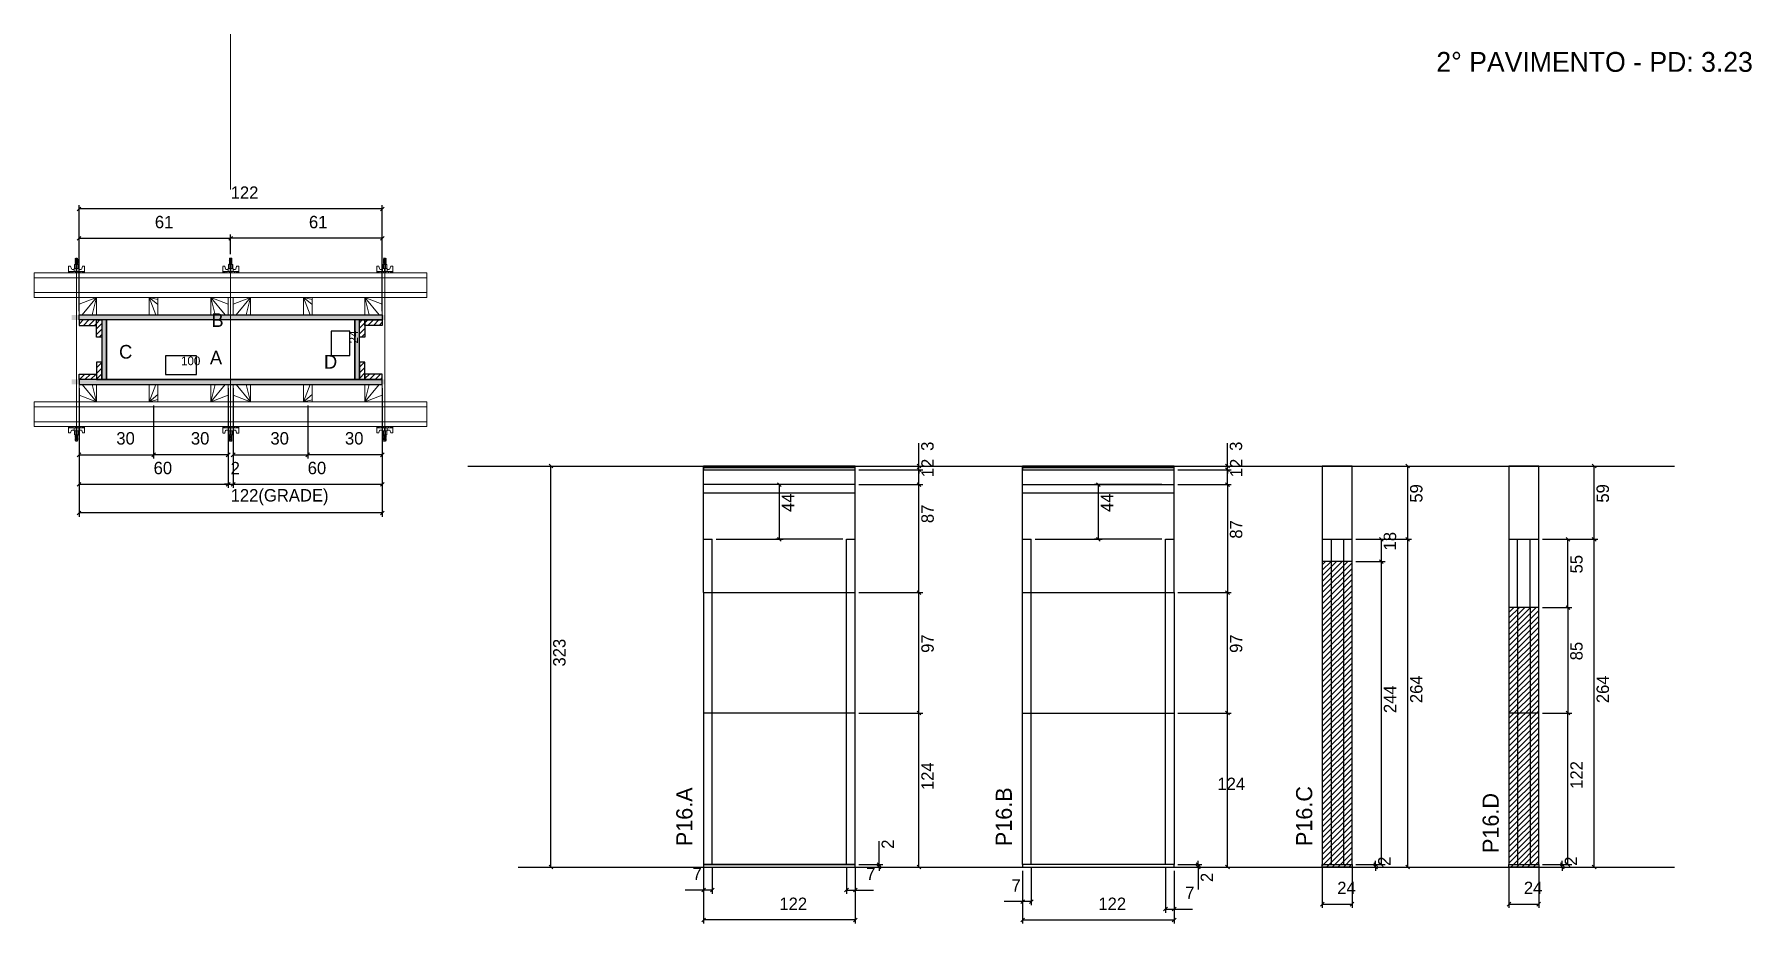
# Model space of a CAD drawing. Header units: metres. Extents: x 1897 to 3279, y 7341 to 8057.
import ezdxf

# ---------------------------------------------------------------- set-up
doc = ezdxf.new("R2010")
doc.units = ezdxf.units.M
for name, color, linetype in [('CHAPA', 7, 'Continuous'), ('COTA', 7, 'Continuous'), ('Hachura', 7, 'Continuous'), ('Madeira', 7, 'Continuous'), ('NIVEL 2° PAV.', 7, 'Continuous'), ('NOMENCLATURA', 7, 'Continuous'), ('Nível', 7, 'Continuous'), ('Painéis', 7, 'Continuous'), ('Perfil Metálico', 7, 'Continuous'), ('SARR_2.2x7', 7, 'Continuous'), ('SARR_EDITAR', 7, 'Continuous'), ('SARRAFO', 7, 'Continuous'), ('Texto Seção', 7, 'Continuous'), ('TEXTO_GERAL', 7, 'Continuous')]:
    doc.layers.add(name, color=color, linetype=linetype)

msp = doc.modelspace()

# ---------------------------------------------------------------- hatches: boundary and pattern name
at = {"layer": 'COTA'}
h = msp.add_hatch(dxfattribs=at)
h.set_pattern_fill('AR-CONC')
h.paths.add_polyline_path([(2557.5, 7706.6), (2435.5, 7706.6), (2435.5, 7694.6), (2557.5, 7694.6), (2557.5, 7706.6)])
h = msp.add_hatch(dxfattribs=at)
h.set_pattern_fill('AR-CONC')
h.paths.add_polyline_path([(2814.2, 7706.6), (2692.2, 7706.6), (2692.2, 7694.6), (2814.2, 7694.6), (2814.2, 7706.6)])
h = msp.add_hatch(dxfattribs=at)
h.set_pattern_fill('AR-CONC')
h.paths.add_polyline_path([(2957.4, 7709.6), (2933.4, 7709.6), (2933.4, 7650.6), (2957.4, 7650.6), (2957.4, 7709.6)])
h = msp.add_hatch(dxfattribs=at)
h.set_pattern_fill('AR-CONC')
h.paths.add_polyline_path([(3107.6, 7709.6), (3083.6, 7709.6), (3083.6, 7650.6), (3107.6, 7650.6), (3107.6, 7709.6)])
at = {"layer": 'Hachura'}
h = msp.add_hatch(color=7, dxfattribs=at)
h.dxf.hatch_style = 1
h.paths.add_polyline_path([(1926.9, 7827.3), (1926.9, 7831.3), (2178.9, 7831.3), (2178.9, 7827.3), (1926.9, 7827.3), (1926.9, 7827.3)])
h = msp.add_hatch(dxfattribs=at)
h.set_pattern_fill('ANSI31')
h.paths.add_polyline_path([(1946.9, 7827.3), (1946.9, 7822.9), (1932.9, 7822.9), (1932.9, 7827.3), (1946.9, 7827.3)])
h = msp.add_hatch(dxfattribs=at)
h.set_pattern_fill('ANSI31')
h.paths.add_polyline_path([(1951.3, 7827.3), (1946.9, 7827.3), (1946.9, 7813.3), (1951.3, 7813.3), (1951.3, 7827.3)])
h = msp.add_hatch(color=7, dxfattribs=at)
h.dxf.hatch_style = 1
h.paths.add_polyline_path([(1954.9, 7827.3), (1951.3, 7827.3), (1951.3, 7779.3), (1954.9, 7779.3), (1954.9, 7827.3)])
h = msp.add_hatch(color=7, dxfattribs=at)
h.dxf.hatch_style = 1
h.paths.add_polyline_path([(1954.9, 7827.3), (1951.3, 7827.3), (1951.3, 7779.3), (1954.9, 7779.3), (1954.9, 7827.3)])
h = msp.add_hatch(color=7, dxfattribs=at)
h.dxf.hatch_style = 1
h.paths.add_polyline_path([(2158.5, 7827.3), (2154.9, 7827.3), (2154.9, 7779.3), (2158.5, 7779.3), (2158.5, 7827.3)])
h = msp.add_hatch(color=7, dxfattribs=at)
h.dxf.hatch_style = 1
h.paths.add_polyline_path([(2158.5, 7827.3), (2154.9, 7827.3), (2154.9, 7779.3), (2158.5, 7779.3), (2158.5, 7827.3)])
h = msp.add_hatch(dxfattribs=at)
h.set_pattern_fill('ANSI31')
h.paths.add_polyline_path([(2162.9, 7827.3), (2158.5, 7827.3), (2158.5, 7813.3), (2162.9, 7813.3), (2162.9, 7827.3)])
h = msp.add_hatch(dxfattribs=at)
h.set_pattern_fill('ANSI31')
h.paths.add_polyline_path([(2162.9, 7827.3), (2162.9, 7822.9), (2176.9, 7822.9), (2176.9, 7827.3), (2162.9, 7827.3)])
h = msp.add_hatch(dxfattribs=at)
h.set_pattern_fill('ANSI31')
h.paths.add_polyline_path([(1946.9, 7779.3), (1946.9, 7783.7), (1932.9, 7783.7), (1932.9, 7779.3), (1946.9, 7779.3)])
h = msp.add_hatch(dxfattribs=at)
h.set_pattern_fill('ANSI31')
h.paths.add_polyline_path([(1951.3, 7779.3), (1946.9, 7779.3), (1946.9, 7793.3), (1951.3, 7793.3), (1951.3, 7779.3)])
h = msp.add_hatch(dxfattribs=at)
h.set_pattern_fill('ANSI31')
h.paths.add_polyline_path([(2162.9, 7779.3), (2158.5, 7779.3), (2158.5, 7793.3), (2162.9, 7793.3), (2162.9, 7779.3)])
h = msp.add_hatch(dxfattribs=at)
h.set_pattern_fill('ANSI31')
h.paths.add_polyline_path([(2162.9, 7779.3), (2162.9, 7783.7), (2176.9, 7783.7), (2176.9, 7779.3), (2162.9, 7779.3)])
h = msp.add_hatch(color=7, dxfattribs=at)
h.dxf.hatch_style = 1
h.paths.add_polyline_path([(1926.9, 7779.3), (1926.9, 7775.3), (2178.9, 7775.3), (2178.9, 7779.3), (1926.9, 7779.3), (1926.9, 7779.3)])
h = msp.add_hatch(dxfattribs=at)
h.set_pattern_fill('ANSI31')
h.paths.add_polyline_path([(2957.4, 7386.6), (2957.4, 7632.6), (2933.4, 7632.6), (2933.4, 7386.6), (2957.4, 7386.6), (2957.4, 7386.6)])
h = msp.add_hatch(dxfattribs=at)
h.set_pattern_fill('ANSI31')
h.paths.add_polyline_path([(3107.6, 7386.6), (3107.6, 7595.6), (3083.6, 7595.6), (3083.6, 7386.6), (3107.6, 7386.6)])

# ---------------------------------------------------------------- linework, layer by layer
at = {"layer": 'CHAPA', "color": 1, "lineweight": 25}
for points in [[(1932.9, 7827.3), (1932.9, 7831.3), (2176.9, 7831.3), (2176.9, 7827.3)], [(1932.9, 7827.3), (1932.9, 7831.3), (2176.9, 7831.3), (2176.9, 7827.3)], [(1954.9, 7827.3), (1951.3, 7827.3), (1951.3, 7779.3), (1954.9, 7779.3)], [(1954.9, 7827.3), (1951.3, 7827.3), (1951.3, 7779.3), (1954.9, 7779.3)], [(2158.5, 7827.3), (2154.9, 7827.3), (2154.9, 7779.3), (2158.5, 7779.3)], [(2158.5, 7827.3), (2154.9, 7827.3), (2154.9, 7779.3), (2158.5, 7779.3)], [(1932.9, 7779.3), (1932.9, 7775.3), (2176.9, 7775.3), (2176.9, 7779.3)], [(1932.9, 7779.3), (1932.9, 7775.3), (2176.9, 7775.3), (2176.9, 7779.3)]]:
    msp.add_lwpolyline(points, close=True, dxfattribs=at)
at = {"layer": 'COTA', "color": 241, "lineweight": 25}
for p, q in [((1932.9, 7834.3), (1932.9, 7919.7)), ((2176.9, 7834.3), (2176.9, 7919.7)), ((2176.9, 7916.7), (1932.9, 7916.7)), ((1932.9, 7868.3), (1932.9, 7896)), ((1932.9, 7893), (2054.9, 7893)), ((2054.9, 7880.1), (2054.9, 7896)), ((2054.9, 7880.1), (2054.9, 7896)), ((2176.9, 7893), (2054.9, 7893)), ((2176.9, 7868.3), (2176.9, 7896)), ((1932.9, 7772.3), (1932.9, 7691.9)), ((2052.9, 7772.3), (2052.9, 7691.9)), ((2056.9, 7772.3), (2056.9, 7691.9)), ((2176.9, 7772.3), (2176.9, 7691.9)), ((1932.9, 7758.3), (1932.9, 7668.8)), ((1992.9, 7758.3), (1992.9, 7715.6)), ((1992.9, 7758.3), (1992.9, 7715.6)), ((2052.9, 7758.3), (2052.9, 7691.9)), ((2056.9, 7758.3), (2056.9, 7691.9)), ((2116.9, 7758.3), (2116.9, 7715.6)), ((2116.9, 7758.3), (2116.9, 7715.6)), ((2176.9, 7758.3), (2176.9, 7668.8)), ((1932.9, 7738.3), (1932.9, 7715.6)), ((2052.9, 7729.3), (2052.9, 7715.6)), ((2056.9, 7738.3), (2056.9, 7715.6)), ((2176.9, 7729.3), (2176.9, 7715.6)), ((1932.9, 7718.6), (1992.9, 7718.6)), ((2052.9, 7718.6), (1992.9, 7718.6)), ((2056.9, 7718.6), (2116.9, 7718.6)), ((2176.9, 7718.6), (2116.9, 7718.6)), ((2435.5, 7694.6), (2435.5, 7709.6)), ((2557.5, 7694.6), (2557.5, 7709.6)), ((2692.2, 7694.6), (2692.2, 7709.6)), ((2814.2, 7694.6), (2814.2, 7709.6)), ((1932.9, 7694.9), (2052.9, 7694.9)), ((2052.9, 7694.9), (2049.9, 7694.9)), ((2052.9, 7694.9), (2056.9, 7694.9)), ((2056.9, 7694.9), (2176.9, 7694.9)), ((2056.9, 7694.9), (2059.9, 7694.9)), ((2176.9, 7671.8), (1932.9, 7671.8))]:
    msp.add_line(p, q, dxfattribs=at)
at = {"layer": 'COTA', "color": 0, "lineweight": 25}
for p, q in [((1934.4, 7918.2), (1931.4, 7915.2)), ((2175.4, 7915.2), (2178.4, 7918.2)), ((1934.4, 7894.5), (1931.4, 7891.5)), ((2056.4, 7894.5), (2053.4, 7891.5)), ((2053.4, 7891.5), (2056.4, 7894.5)), ((2175.4, 7891.5), (2178.4, 7894.5)), ((1934.4, 7720.1), (1931.4, 7717.1)), ((1991.4, 7717.1), (1994.4, 7720.1)), ((1994.4, 7720.1), (1991.4, 7717.1)), ((2051.4, 7717.1), (2054.4, 7720.1)), ((2058.4, 7720.1), (2055.4, 7717.1)), ((2115.4, 7717.1), (2118.4, 7720.1)), ((2118.4, 7720.1), (2115.4, 7717.1)), ((2175.4, 7717.1), (2178.4, 7720.1)), ((2607.3, 7711.1), (2610.3, 7708.1)), ((2610.3, 7705.1), (2607.3, 7708.1)), ((2610.3, 7705.1), (2607.3, 7708.1)), ((2855.6, 7711.1), (2858.6, 7708.1)), ((2858.6, 7705.1), (2855.6, 7708.1)), ((2858.6, 7705.1), (2855.6, 7708.1)), ((3003.6, 7708.1), (3000.6, 7711.1)), ((3153.7, 7708.1), (3150.7, 7711.1)), ((1934.4, 7696.4), (1931.4, 7693.4)), ((2051.4, 7693.4), (2054.4, 7696.4)), ((2051.4, 7693.4), (2054.4, 7696.4)), ((2058.4, 7696.4), (2055.4, 7693.4)), ((2058.4, 7696.4), (2055.4, 7693.4)), ((2175.4, 7693.4), (2178.4, 7696.4)), ((2498, 7693.1), (2495, 7696.1)), ((2498, 7693.1), (2495, 7696.1)), ((2610.3, 7693.1), (2607.3, 7696.1)), ((2607.3, 7696.1), (2610.3, 7693.1)), ((2754.7, 7693.1), (2751.7, 7696.1)), ((2754.7, 7693.1), (2751.7, 7696.1)), ((2858.6, 7693.1), (2855.6, 7696.1)), ((2855.6, 7696.1), (2858.6, 7693.1)), ((1934.4, 7673.3), (1931.4, 7670.3)), ((2175.4, 7670.3), (2178.4, 7673.3)), ((2495, 7652.1), (2498, 7649.1)), ((2495, 7652.1), (2498, 7649.1)), ((2751.7, 7652.1), (2754.7, 7649.1)), ((2751.7, 7652.1), (2754.7, 7649.1)), ((2982.4, 7649.1), (2979.4, 7652.1)), ((3000.6, 7652.1), (3003.6, 7649.1)), ((3003.6, 7649.1), (3000.6, 7652.1)), ((3132.6, 7649.1), (3129.6, 7652.1)), ((3150.7, 7652.1), (3153.7, 7649.1)), ((3153.7, 7649.1), (3150.7, 7652.1)), ((2979.4, 7634.1), (2982.4, 7631.1)), ((2982.4, 7631.1), (2979.4, 7634.1)), ((2610.3, 7606.1), (2607.3, 7609.1)), ((2607.3, 7609.1), (2610.3, 7606.1)), ((2858.6, 7606.1), (2855.6, 7609.1)), ((2855.6, 7609.1), (2858.6, 7606.1)), ((3132.6, 7594.1), (3129.6, 7597.1)), ((3129.6, 7597.1), (3132.6, 7594.1)), ((2610.3, 7509.1), (2607.3, 7512.1)), ((2607.3, 7512.1), (2610.3, 7509.1)), ((2855.6, 7512.1), (2858.6, 7509.1)), ((3129.6, 7512.1), (3132.6, 7509.1)), ((3132.6, 7509.1), (3129.6, 7512.1)), ((2575.2, 7390.1), (2578.2, 7387.1)), ((2578.2, 7385.1), (2575.2, 7388.1)), ((2607.3, 7388.1), (2610.3, 7385.1)), ((2832, 7390.1), (2835, 7387.1)), ((2835, 7385.1), (2832, 7388.1)), ((2974.8, 7390.1), (2977.8, 7387.1)), ((2977.8, 7385.1), (2974.8, 7388.1)), ((2979.4, 7390.1), (2982.4, 7387.1)), ((3000.6, 7388.1), (3003.6, 7385.1)), ((3125, 7390.1), (3128, 7387.1)), ((3128, 7385.1), (3125, 7388.1)), ((3129.6, 7390.1), (3132.6, 7387.1)), ((3150.7, 7388.1), (3153.7, 7385.1)), ((2437, 7369.6), (2434, 7366.6)), ((2441, 7366.6), (2444, 7369.6)), ((2552, 7369.6), (2549, 7366.6)), ((2556, 7366.6), (2559, 7369.6)), ((2693.7, 7360.3), (2690.7, 7357.3)), ((2697.7, 7357.3), (2700.7, 7360.3)), ((2808.7, 7354.3), (2805.7, 7351.3)), ((2812.7, 7351.3), (2815.7, 7354.3)), ((2934.9, 7358.2), (2931.9, 7355.2)), ((2955.9, 7355.2), (2958.9, 7358.2)), ((3085.1, 7358.2), (3082.1, 7355.2)), ((3106.1, 7355.2), (3109.1, 7358.2)), ((2437, 7345.5), (2434, 7342.5)), ((2556, 7342.5), (2559, 7345.5))]:
    msp.add_line(p, q, dxfattribs=at)
at = {"layer": 'COTA', "color": 180, "lineweight": 25}
for p, q in [((2150.9, 7818.2), (2135.9, 7818.2)), ((2135.9, 7818.2), (2135.9, 7798.5)), ((2150.9, 7798.5), (2150.9, 7818.2)), ((2027.4, 7798.3), (2002.4, 7798.3)), ((2002.4, 7798.3), (2002.4, 7783.3)), ((2027.4, 7783.3), (2027.4, 7798.3)), ((2135.9, 7798.5), (2150.9, 7798.5)), ((2002.4, 7783.3), (2027.4, 7783.3))]:
    msp.add_line(p, q, dxfattribs=at)
at = {"layer": 'COTA', "color": 4, "lineweight": 25}
for p, q in [((2608.8, 7709.6), (2608.8, 7727.9)), ((2857.1, 7709.6), (2857.1, 7727.9)), ((2560.5, 7709.6), (2611.8, 7709.6)), ((2560.5, 7706.6), (2611.8, 7706.6)), ((2560.5, 7706.6), (2611.8, 7706.6)), ((2608.8, 7706.6), (2608.8, 7709.6)), ((2608.8, 7694.6), (2608.8, 7706.6)), ((2608.8, 7706.6), (2608.8, 7703.6)), ((2817.2, 7709.6), (2860.1, 7709.6)), ((2817.2, 7706.6), (2860.1, 7706.6)), ((2817.2, 7706.6), (2860.1, 7706.6)), ((2857.1, 7706.6), (2857.1, 7709.6)), ((2857.1, 7694.6), (2857.1, 7706.6)), ((2857.1, 7706.6), (2857.1, 7703.6)), ((2960.4, 7709.6), (3005.1, 7709.6)), ((3002.1, 7650.6), (3002.1, 7709.6)), ((3110.6, 7709.6), (3155.2, 7709.6)), ((3152.2, 7650.6), (3152.2, 7709.6)), ((2547.5, 7694.6), (2493.5, 7694.6)), ((2496.5, 7650.6), (2496.5, 7694.6)), ((2496.5, 7650.6), (2496.5, 7694.6)), ((2560.5, 7694.6), (2611.8, 7694.6)), ((2560.5, 7694.6), (2611.8, 7694.6)), ((2608.8, 7607.6), (2608.8, 7694.6)), ((2804.2, 7694.6), (2750.2, 7694.6)), ((2753.2, 7650.6), (2753.2, 7694.6)), ((2753.2, 7650.6), (2753.2, 7694.6)), ((2817.2, 7694.6), (2860.1, 7694.6)), ((2817.2, 7694.6), (2860.1, 7694.6)), ((2857.1, 7694.6), (2857.1, 7607.6)), ((2445.5, 7650.6), (2499.5, 7650.6)), ((2547.5, 7650.6), (2493.5, 7650.6)), ((2702.2, 7650.6), (2756.2, 7650.6)), ((2804.2, 7650.6), (2750.2, 7650.6)), ((2960.4, 7650.6), (3005.1, 7650.6)), ((2960.4, 7650.6), (3005.1, 7650.6)), ((2960.4, 7650.6), (2983.9, 7650.6)), ((2980.9, 7650.6), (2980.9, 7632.6)), ((3002.1, 7386.6), (3002.1, 7650.6)), ((3110.6, 7650.6), (3155.2, 7650.6)), ((3110.6, 7650.6), (3155.2, 7650.6)), ((3110.6, 7650.6), (3134.1, 7650.6)), ((3131.1, 7595.6), (3131.1, 7650.6)), ((3152.2, 7386.6), (3152.2, 7650.6)), ((2960.4, 7632.6), (2983.9, 7632.6)), ((2960.4, 7632.6), (2983.9, 7632.6)), ((2980.9, 7632.6), (2980.9, 7388.6)), ((2560.5, 7607.6), (2611.8, 7607.6)), ((2560.5, 7607.6), (2611.8, 7607.6)), ((2608.8, 7510.6), (2608.8, 7607.6)), ((2817.2, 7607.6), (2860.1, 7607.6)), ((2817.2, 7607.6), (2860.1, 7607.6)), ((2857.1, 7510.6), (2857.1, 7607.6)), ((3110.6, 7595.6), (3134.1, 7595.6)), ((3110.6, 7595.6), (3134.1, 7595.6)), ((3131.1, 7595.6), (3131.1, 7510.6)), ((2560.5, 7510.6), (2611.8, 7510.6)), ((2560.5, 7510.6), (2611.8, 7510.6)), ((2608.8, 7386.6), (2608.8, 7510.6)), ((2817.2, 7510.6), (2860.1, 7510.6)), ((3110.6, 7510.6), (3134.1, 7510.6)), ((3110.6, 7510.6), (3134.1, 7510.6)), ((3131.1, 7388.6), (3131.1, 7510.6)), ((2576.7, 7388.6), (2576.7, 7407.4)), ((2435.5, 7385.6), (2435.5, 7341)), ((2435.5, 7383.6), (2435.5, 7365.1)), ((2442.5, 7385.6), (2442.5, 7365.1)), ((2550.5, 7385.6), (2550.5, 7365.1)), ((2557.5, 7385.6), (2557.5, 7341)), ((2557.5, 7383.6), (2557.5, 7365.1)), ((2560.5, 7388.6), (2579.7, 7388.6)), ((2560.5, 7386.6), (2579.7, 7386.6)), ((2560.5, 7386.6), (2611.8, 7386.6)), ((2576.7, 7386.6), (2576.7, 7388.6)), ((2576.7, 7386.6), (2576.7, 7383.6)), ((2692.2, 7383.6), (2692.2, 7355.8)), ((2699.2, 7385.6), (2699.2, 7355.8)), ((2807.2, 7385.6), (2807.2, 7349.8)), ((2814.2, 7383.6), (2814.2, 7349.8)), ((2817.2, 7388.6), (2836.5, 7388.6)), ((2817.2, 7386.6), (2836.5, 7386.6)), ((2833.5, 7388.6), (2833.5, 7391.6)), ((2833.5, 7388.6), (2833.5, 7386.6)), ((2833.5, 7386.6), (2833.5, 7368.5)), ((2933.4, 7385.6), (2933.4, 7353.7)), ((2957.4, 7385.6), (2957.4, 7353.7)), ((2960.4, 7388.6), (2979.3, 7388.6)), ((2960.4, 7388.6), (2983.9, 7388.6)), ((2960.4, 7386.6), (2979.3, 7386.6)), ((2960.4, 7386.6), (3005.1, 7386.6)), ((2976.3, 7388.6), (2976.3, 7391.6)), ((2976.3, 7386.6), (2976.3, 7388.6)), ((2976.3, 7386.6), (2976.3, 7383.6)), ((3083.6, 7385.6), (3083.6, 7353.7)), ((3107.6, 7385.6), (3107.6, 7353.7)), ((3110.6, 7388.6), (3129.5, 7388.6)), ((3110.6, 7388.6), (3134.1, 7388.6)), ((3110.6, 7386.6), (3129.5, 7386.6)), ((3110.6, 7386.6), (3155.2, 7386.6)), ((3126.5, 7388.6), (3126.5, 7391.6)), ((3126.5, 7386.6), (3126.5, 7388.6)), ((3126.5, 7386.6), (3126.5, 7383.6)), ((2435.5, 7368.1), (2420.7, 7368.1)), ((2442.5, 7368.1), (2435.5, 7368.1)), ((2550.5, 7368.1), (2557.5, 7368.1)), ((2557.5, 7368.1), (2572.2, 7368.1)), ((2692.2, 7358.8), (2677.5, 7358.8)), ((2699.2, 7358.8), (2692.2, 7358.8)), ((2807.2, 7352.8), (2814.2, 7352.8)), ((2814.2, 7352.8), (2828.9, 7352.8)), ((2933.4, 7356.7), (2957.4, 7356.7)), ((3083.6, 7356.7), (3107.6, 7356.7)), ((2557.5, 7344), (2435.5, 7344))]:
    msp.add_line(p, q, dxfattribs=at)
at = {"layer": 'COTA', "color": 241, "lineweight": 25}
for points in [[(2957.4, 7650.6), (2957.4, 7709.6), (2933.4, 7709.6), (2933.4, 7650.6)], [(3107.6, 7650.6), (3107.6, 7709.6), (3083.6, 7709.6), (3083.6, 7650.6)]]:
    msp.add_lwpolyline(points, dxfattribs=at)
at = {"layer": 'Hachura', "color": 0, "lineweight": 9}
for p, q in [((1924.5, 7865.3), (1924.5, 7870.5)), ((1924.5, 7870.5), (1926.1, 7870.5)), ((1924.5, 7866.2), (1937.4, 7866.2)), ((1924.5, 7866.2), (1929.6, 7866.2)), ((1937.4, 7865.3), (1924.5, 7865.3)), ((1924.6, 7866.2), (1924.6, 7865.3)), ((1924.8, 7866.2), (1924.8, 7865.3)), ((1925.2, 7866.2), (1925.2, 7865.3)), ((1925.6, 7866.2), (1925.6, 7865.3)), ((1926.1, 7870.5), (1926.7, 7868.3)), ((1926.5, 7866.2), (1926.5, 7865.3)), ((1927, 7868), (1929, 7868)), ((1927.9, 7866.2), (1927.9, 7865.3)), ((1936.4, 7865.3), (1928.6, 7865.3)), ((1929, 7868.8), (1932.8, 7868.8)), ((1929, 7866.2), (1929, 7868.8)), ((1930.9, 7866.2), (1929, 7866.2)), ((1932.6, 7872), (1929.2, 7872)), ((1932.6, 7872), (1929.2, 7872)), ((1929.2, 7872), (1929.2, 7868.8)), ((1929.6, 7866.2), (1930.3, 7866.2)), ((1929.8, 7876.4), (1932, 7875.3)), ((1931.9, 7875.1), (1929.8, 7876.1)), ((1929.8, 7875.2), (1932, 7874.1)), ((1931.9, 7873.9), (1929.8, 7875)), ((1929.8, 7874.1), (1932, 7873)), ((1931.9, 7872.8), (1929.8, 7873.8)), ((1931, 7872), (1929.8, 7872.7)), ((1929.9, 7876.8), (1930.2, 7877.1)), ((1929.9, 7876.5), (1929.9, 7876.8)), ((1931.8, 7876.8), (1929.9, 7876.8)), ((1929.9, 7876.5), (1931.8, 7875.5)), ((1929.9, 7876.5), (1931.8, 7875.5)), ((1929.9, 7875.3), (1929.9, 7876)), ((1931.8, 7875), (1929.9, 7876)), ((1929.9, 7875.3), (1931.8, 7874.3)), ((1929.9, 7874.2), (1929.9, 7874.8)), ((1931.8, 7873.8), (1929.9, 7874.8)), ((1929.9, 7874.6), (1929.9, 7874.8)), ((1929.9, 7874.2), (1931.8, 7873.2)), ((1929.9, 7873), (1929.9, 7873.6)), ((1931.8, 7872.7), (1929.9, 7873.6)), ((1929.9, 7873), (1931.8, 7872)), ((1930.8, 7872), (1929.9, 7872.5)), ((1929.9, 7872), (1929.9, 7872.5)), ((1930, 7865.9), (1930, 7866.1)), ((1930, 7865.5), (1930, 7865.9)), ((1930.2, 7877.1), (1931.5, 7877.1)), ((1930.3, 7872), (1930.3, 7868.8)), ((1931.8, 7876.2), (1930.5, 7876.8)), ((1930.6, 7866.2), (1930.6, 7868.2)), ((1931.9, 7876.2), (1930.8, 7876.8)), ((1930.9, 7866.2), (1930.9, 7865.3)), ((1931.1, 7868.2), (1931.1, 7866.2)), ((1931.3, 7876.8), (1932, 7876.5)), ((1931.8, 7876.8), (1931.5, 7877.1)), ((1931.6, 7876.8), (1931.8, 7876.7)), ((1931.8, 7876.2), (1931.8, 7875.5)), ((1931.8, 7874.3), (1931.8, 7875)), ((1931.8, 7873.6), (1931.8, 7873.8)), ((1931.8, 7873.6), (1931.8, 7873.2)), ((1931.8, 7872.7), (1931.8, 7872)), ((1931.8, 7872), (1931.8, 7868.8)), ((1931.9, 7866.1), (1931.9, 7865.7)), ((1932.6, 7868.8), (1932.6, 7872)), ((1932.8, 7868.8), (1932.6, 7868.8)), ((1932.8, 7868.8), (1932.6, 7868.8)), ((1932.8, 7868.8), (1932.8, 7866.2)), ((1934.8, 7868), (1932.8, 7868)), ((1933.9, 7866.2), (1933.9, 7865.3)), ((1935.7, 7870.5), (1935.1, 7868.3)), ((1935.4, 7866.2), (1935.4, 7865.3)), ((1937.4, 7870.5), (1935.7, 7870.5)), ((1936.2, 7866.2), (1936.2, 7865.3)), ((1936.7, 7866.2), (1936.7, 7865.3)), ((1937, 7866.2), (1937, 7865.3)), ((1937.2, 7866.2), (1937.2, 7865.3)), ((1937.4, 7866.2), (1937.4, 7870.5)), ((1937.4, 7866.2), (1937.4, 7865.3)), ((2048.5, 7870.5), (2050.1, 7870.5)), ((2048.5, 7865.3), (2048.5, 7870.4)), ((2048.5, 7866.2), (2061.4, 7866.2)), ((2048.5, 7866.2), (2053.6, 7866.2)), ((2061.4, 7865.3), (2048.5, 7865.3)), ((2048.6, 7866.2), (2048.6, 7865.3)), ((2048.8, 7866.2), (2048.8, 7865.3)), ((2049.2, 7866.2), (2049.2, 7865.3)), ((2049.6, 7866.2), (2049.6, 7865.3)), ((2050.1, 7870.5), (2050.7, 7868.2)), ((2050.5, 7866.2), (2050.5, 7865.3)), ((2051, 7868), (2053, 7868)), ((2051.9, 7866.2), (2051.9, 7865.3)), ((2060.4, 7865.3), (2052.6, 7865.3)), ((2053, 7868.8), (2056.9, 7868.8)), ((2053, 7866.2), (2053, 7868.8)), ((2054.9, 7866.2), (2053, 7866.2)), ((2056.6, 7872), (2053.2, 7872)), ((2053.2, 7872), (2053.2, 7868.8)), ((2056.6, 7871.9), (2053.2, 7871.9)), ((2053.6, 7866.2), (2054.3, 7866.2)), ((2053.8, 7876.4), (2056, 7875.3)), ((2055.9, 7875.1), (2053.8, 7876.1)), ((2053.8, 7875.2), (2056, 7874.1)), ((2055.9, 7873.9), (2053.8, 7875)), ((2053.8, 7874), (2056, 7873)), ((2055.9, 7872.7), (2053.8, 7873.8)), ((2055.1, 7872), (2053.8, 7872.6)), ((2053.9, 7876.8), (2054.2, 7877.1)), ((2053.9, 7876.5), (2053.9, 7876.8)), ((2055.8, 7876.8), (2053.9, 7876.8)), ((2053.9, 7876.5), (2055.8, 7875.5)), ((2053.9, 7876.5), (2055.8, 7875.5)), ((2053.9, 7875.3), (2053.9, 7875.9)), ((2055.8, 7875), (2053.9, 7875.9)), ((2053.9, 7875.3), (2055.8, 7874.3)), ((2053.9, 7874.1), (2053.9, 7874.8)), ((2055.8, 7873.8), (2053.9, 7874.8)), ((2053.9, 7874.6), (2053.9, 7874.8)), ((2053.9, 7874.1), (2055.8, 7873.2)), ((2053.9, 7873), (2053.9, 7873.6)), ((2055.8, 7872.7), (2053.9, 7873.6)), ((2053.9, 7873), (2055.8, 7872)), ((2054.8, 7872), (2053.9, 7872.5)), ((2053.9, 7872), (2053.9, 7872.5)), ((2054, 7865.9), (2054, 7866.1)), ((2054, 7865.4), (2054, 7865.9)), ((2054.2, 7877.1), (2055.5, 7877.1)), ((2054.3, 7872), (2054.3, 7868.8)), ((2055.8, 7876.1), (2054.5, 7876.8)), ((2054.6, 7866.2), (2054.6, 7868.2)), ((2055.9, 7876.2), (2054.8, 7876.8)), ((2054.9, 7866.2), (2054.9, 7865.3)), ((2055.1, 7868.2), (2055.1, 7866.2)), ((2055.3, 7876.8), (2056, 7876.4)), ((2055.8, 7876.8), (2055.5, 7877.1)), ((2055.6, 7876.8), (2055.8, 7876.6)), ((2055.8, 7876.1), (2055.8, 7875.5)), ((2055.8, 7874.3), (2055.8, 7875)), ((2055.8, 7873.6), (2055.8, 7873.8)), ((2055.8, 7873.6), (2055.8, 7873.2)), ((2055.8, 7872.7), (2055.8, 7872)), ((2055.8, 7872), (2055.8, 7868.8)), ((2055.9, 7866.1), (2055.9, 7865.6)), ((2056.6, 7868.8), (2056.6, 7872)), ((2056.9, 7868.8), (2056.6, 7868.8)), ((2056.9, 7868.8), (2056.6, 7868.8)), ((2056.9, 7868.8), (2056.9, 7866.2)), ((2058.8, 7868), (2056.9, 7868)), ((2057.9, 7866.2), (2057.9, 7865.3)), ((2059.7, 7870.5), (2059.1, 7868.2)), ((2059.4, 7866.2), (2059.4, 7865.3)), ((2061.4, 7870.5), (2059.7, 7870.5)), ((2060.2, 7866.2), (2060.2, 7865.3)), ((2060.7, 7866.2), (2060.7, 7865.3)), ((2061, 7866.2), (2061, 7865.3)), ((2061.2, 7866.2), (2061.2, 7865.3)), ((2061.4, 7866.2), (2061.4, 7870.5)), ((2061.4, 7866.2), (2061.4, 7865.3)), ((2172.5, 7866.2), (2172.5, 7870.5)), ((2172.5, 7870.5), (2174.1, 7870.5)), ((2185.4, 7866.2), (2172.5, 7866.2)), ((2172.5, 7866.2), (2172.5, 7865.3)), ((2172.5, 7865.3), (2185.4, 7865.3)), ((2172.6, 7866.2), (2172.6, 7865.3)), ((2172.8, 7866.2), (2172.8, 7865.3)), ((2173.2, 7866.2), (2173.2, 7865.3)), ((2173.4, 7865.3), (2181.2, 7865.3)), ((2173.6, 7866.2), (2173.6, 7865.3)), ((2174.1, 7870.5), (2174.7, 7868.3)), ((2174.5, 7866.2), (2174.5, 7865.3)), ((2175, 7868), (2177, 7868)), ((2175.9, 7866.2), (2175.9, 7865.3)), ((2180.9, 7868.8), (2177, 7868.8)), ((2177, 7868.8), (2177, 7866.2)), ((2177, 7868.8), (2177.2, 7868.8)), ((2177, 7868.8), (2177.2, 7868.8)), ((2177.2, 7872), (2180.6, 7872)), ((2177.2, 7872), (2180.6, 7872)), ((2177.2, 7868.8), (2177.2, 7872)), ((2178.5, 7876.8), (2177.9, 7876.5)), ((2177.9, 7876.2), (2179, 7876.8)), ((2180, 7876.4), (2177.9, 7875.3)), ((2177.9, 7875.1), (2180.1, 7876.1)), ((2180, 7875.2), (2177.9, 7874.1)), ((2177.9, 7873.9), (2180.1, 7875)), ((2180, 7874.1), (2177.9, 7873)), ((2177.9, 7872.8), (2180.1, 7873.8)), ((2177.9, 7866.1), (2177.9, 7865.7)), ((2178, 7876.8), (2178.3, 7877.1)), ((2178.3, 7876.8), (2178, 7876.7)), ((2178, 7876.2), (2179.3, 7876.8)), ((2178, 7876.8), (2180, 7876.8)), ((2180, 7876.5), (2178, 7875.5)), ((2180, 7876.5), (2178, 7875.5)), ((2178, 7876.2), (2178, 7875.5)), ((2178, 7875), (2180, 7876)), ((2180, 7875.3), (2178, 7874.3)), ((2178, 7874.3), (2178, 7875)), ((2178, 7873.8), (2180, 7874.8)), ((2180, 7874.2), (2178, 7873.2)), ((2178, 7873.6), (2178, 7873.8)), ((2178, 7873.6), (2178, 7873.2)), ((2178, 7872.7), (2180, 7873.6)), ((2180, 7873), (2178, 7872)), ((2178, 7872.7), (2178, 7872)), ((2178, 7872), (2178, 7868.8)), ((2179.6, 7877.1), (2178.3, 7877.1)), ((2178.7, 7868.2), (2178.7, 7866.2)), ((2178.8, 7872), (2180.1, 7872.7)), ((2178.9, 7866.2), (2180.9, 7866.2)), ((2178.9, 7866.2), (2178.9, 7865.3)), ((2179, 7872), (2180, 7872.5)), ((2179.2, 7866.2), (2179.2, 7868.2)), ((2180, 7876.8), (2179.6, 7877.1)), ((2179.6, 7872), (2179.6, 7868.8)), ((2180.2, 7866.2), (2179.6, 7866.2)), ((2179.9, 7865.9), (2179.9, 7866.1)), ((2179.9, 7865.5), (2179.9, 7865.9)), ((2180, 7876.5), (2180, 7876.8)), ((2180, 7875.3), (2180, 7876)), ((2180, 7874.2), (2180, 7874.8)), ((2180, 7874.6), (2180, 7874.8)), ((2180, 7873), (2180, 7873.6)), ((2180, 7872), (2180, 7872.5)), ((2185.4, 7866.2), (2180.2, 7866.2)), ((2180.6, 7872), (2180.6, 7868.8)), ((2180.9, 7866.2), (2180.9, 7868.8)), ((2182.8, 7868), (2180.9, 7868)), ((2182, 7866.2), (2182, 7865.3)), ((2183.7, 7870.5), (2183.1, 7868.3)), ((2183.4, 7866.2), (2183.4, 7865.3)), ((2185.4, 7870.5), (2183.7, 7870.5)), ((2184.2, 7866.2), (2184.2, 7865.3)), ((2184.7, 7866.2), (2184.7, 7865.3)), ((2185, 7866.2), (2185, 7865.3)), ((2185.2, 7866.2), (2185.2, 7865.3)), ((2185.4, 7865.3), (2185.4, 7870.5)), ((1937.4, 7741.3), (1924.5, 7741.3)), ((1924.5, 7741.3), (1924.5, 7736.2)), ((1924.5, 7740.4), (1937.4, 7740.4)), ((1924.5, 7740.4), (1929.6, 7740.4)), ((1924.6, 7740.4), (1924.6, 7741.3)), ((1924.8, 7740.4), (1924.8, 7741.3)), ((1925.2, 7740.4), (1925.2, 7741.3)), ((1925.6, 7740.4), (1925.6, 7741.3)), ((1926.5, 7740.4), (1926.5, 7741.3)), ((1927.9, 7740.4), (1927.9, 7741.3)), ((1936.4, 7741.3), (1928.6, 7741.3)), ((1930.9, 7740.4), (1929, 7740.4)), ((1929, 7740.4), (1929, 7737.8)), ((1929.6, 7740.4), (1930.3, 7740.4)), ((1930, 7741.2), (1930, 7740.7)), ((1930, 7740.7), (1930, 7740.5)), ((1930.6, 7740.4), (1930.6, 7738.4)), ((1930.9, 7740.4), (1930.9, 7741.3)), ((1931.1, 7738.4), (1931.1, 7740.4)), ((1931.9, 7740.5), (1931.9, 7741)), ((1932.8, 7737.8), (1932.8, 7740.4)), ((1933.9, 7740.4), (1933.9, 7741.3)), ((1935.4, 7740.4), (1935.4, 7741.3)), ((1936.2, 7740.4), (1936.2, 7741.3)), ((1936.7, 7740.4), (1936.7, 7741.3)), ((1937, 7740.4), (1937, 7741.3)), ((1937.2, 7740.4), (1937.2, 7741.3)), ((1937.4, 7740.4), (1937.4, 7741.3)), ((1937.4, 7740.4), (1937.4, 7736.2)), ((2061.4, 7741.3), (2048.5, 7741.3)), ((2048.5, 7741.3), (2048.5, 7736.2)), ((2048.5, 7740.4), (2061.4, 7740.4)), ((2048.5, 7740.4), (2053.6, 7740.4)), ((2048.6, 7740.4), (2048.6, 7741.3)), ((2048.8, 7740.4), (2048.8, 7741.3)), ((2049.2, 7740.4), (2049.2, 7741.3)), ((2049.6, 7740.4), (2049.6, 7741.3)), ((2050.5, 7740.4), (2050.5, 7741.3)), ((2051.9, 7740.4), (2051.9, 7741.3)), ((2060.4, 7741.3), (2052.6, 7741.3)), ((2054.9, 7740.4), (2053, 7740.4)), ((2053, 7740.4), (2053, 7737.8)), ((2053.6, 7740.4), (2054.3, 7740.4)), ((2054, 7741.1), (2054, 7740.7)), ((2054, 7740.7), (2054, 7740.5)), ((2054.6, 7740.4), (2054.6, 7738.4)), ((2054.9, 7740.4), (2054.9, 7741.3)), ((2055.1, 7738.4), (2055.1, 7740.4)), ((2055.9, 7740.5), (2055.9, 7741)), ((2056.9, 7737.8), (2056.9, 7740.4)), ((2057.9, 7740.4), (2057.9, 7741.3)), ((2059.4, 7740.4), (2059.4, 7741.3)), ((2060.2, 7740.4), (2060.2, 7741.3)), ((2060.7, 7740.4), (2060.7, 7741.3)), ((2061, 7740.4), (2061, 7741.3)), ((2061.2, 7740.4), (2061.2, 7741.3)), ((2061.4, 7740.4), (2061.4, 7741.3)), ((2061.4, 7740.4), (2061.4, 7736.1)), ((2172.5, 7741.3), (2185.4, 7741.3)), ((2172.5, 7740.4), (2172.5, 7741.3)), ((2185.4, 7740.4), (2172.5, 7740.4)), ((2172.5, 7740.4), (2172.5, 7736.2)), ((2172.6, 7740.4), (2172.6, 7741.3)), ((2172.8, 7740.4), (2172.8, 7741.3)), ((2173.2, 7740.4), (2173.2, 7741.3)), ((2173.4, 7741.3), (2181.2, 7741.3)), ((2173.6, 7740.4), (2173.6, 7741.3)), ((2174.5, 7740.4), (2174.5, 7741.3)), ((2175.9, 7740.4), (2175.9, 7741.3)), ((2177, 7737.8), (2177, 7740.4)), ((2177.9, 7740.5), (2177.9, 7741)), ((2178.7, 7738.4), (2178.7, 7740.4)), ((2178.9, 7740.4), (2178.9, 7741.3)), ((2178.9, 7740.4), (2180.9, 7740.4)), ((2179.2, 7740.4), (2179.2, 7738.4)), ((2180.2, 7740.4), (2179.6, 7740.4)), ((2179.9, 7741.2), (2179.9, 7740.7)), ((2179.9, 7740.7), (2179.9, 7740.5)), ((2185.4, 7740.4), (2180.2, 7740.4)), ((2180.9, 7740.4), (2180.9, 7737.8)), ((2182, 7740.4), (2182, 7741.3)), ((2183.4, 7740.4), (2183.4, 7741.3)), ((2184.2, 7740.4), (2184.2, 7741.3)), ((2184.7, 7740.4), (2184.7, 7741.3)), ((2185, 7740.4), (2185, 7741.3)), ((2185.2, 7740.4), (2185.2, 7741.3)), ((2185.4, 7741.3), (2185.4, 7736.2)), ((1924.5, 7736.2), (1926.1, 7736.2)), ((1926.1, 7736.2), (1926.7, 7738.4)), ((1927, 7738.6), (1929, 7738.6)), ((1929, 7737.8), (1932.8, 7737.8)), ((1929.2, 7734.6), (1929.2, 7737.8)), ((1932.6, 7734.7), (1929.2, 7734.7)), ((1932.6, 7734.6), (1929.2, 7734.6)), ((1931, 7734.6), (1929.8, 7734)), ((1931.9, 7733.9), (1929.8, 7732.8)), ((1929.8, 7732.6), (1932, 7733.7)), ((1931.9, 7732.7), (1929.8, 7731.7)), ((1929.8, 7731.4), (1932, 7732.5)), ((1931.9, 7731.6), (1929.8, 7730.5)), ((1929.8, 7730.3), (1932, 7731.3)), ((1929.9, 7733.6), (1931.8, 7734.6)), ((1930.8, 7734.6), (1929.9, 7734.2)), ((1929.9, 7734.6), (1929.9, 7734.2)), ((1931.8, 7734), (1929.9, 7733)), ((1929.9, 7733.6), (1929.9, 7733)), ((1929.9, 7732.5), (1931.8, 7733.5)), ((1931.8, 7732.8), (1929.9, 7731.8)), ((1929.9, 7732.5), (1929.9, 7731.8)), ((1929.9, 7731.3), (1931.8, 7732.3)), ((1929.9, 7732.1), (1929.9, 7731.8)), ((1931.8, 7731.6), (1929.9, 7730.7)), ((1929.9, 7731.3), (1929.9, 7730.7)), ((1929.9, 7730.2), (1931.8, 7731.1)), ((1929.9, 7730.2), (1931.8, 7731.1)), ((1929.9, 7730.2), (1929.9, 7729.8)), ((1929.9, 7729.8), (1930.2, 7729.5)), ((1931.8, 7729.8), (1929.9, 7729.8)), ((1930.2, 7729.5), (1931.5, 7729.5)), ((1930.3, 7734.6), (1930.3, 7737.8)), ((1931.8, 7730.5), (1930.5, 7729.8)), ((1931.9, 7730.4), (1930.8, 7729.8)), ((1931.3, 7729.8), (1932, 7730.2)), ((1931.8, 7729.8), (1931.5, 7729.5)), ((1931.6, 7729.8), (1931.8, 7730)), ((1931.8, 7734.6), (1931.8, 7737.8)), ((1931.8, 7734), (1931.8, 7734.6)), ((1931.8, 7733), (1931.8, 7733.5)), ((1931.8, 7733), (1931.8, 7732.8)), ((1931.8, 7732.3), (1931.8, 7731.6)), ((1931.8, 7730.5), (1931.8, 7731.1)), ((1932.6, 7737.8), (1932.6, 7734.6)), ((1932.8, 7737.8), (1932.6, 7737.8)), ((1932.8, 7737.8), (1932.6, 7737.8)), ((1934.8, 7738.6), (1932.8, 7738.6)), ((1935.7, 7736.2), (1935.1, 7738.4)), ((1937.4, 7736.2), (1935.7, 7736.2)), ((2048.5, 7736.1), (2050.1, 7736.1)), ((2050.1, 7736.1), (2050.7, 7738.4)), ((2051, 7738.6), (2053, 7738.6)), ((2053, 7737.8), (2056.9, 7737.8)), ((2053.2, 7734.6), (2053.2, 7737.8)), ((2056.6, 7734.7), (2053.2, 7734.7)), ((2056.6, 7734.6), (2053.2, 7734.6)), ((2055.1, 7734.6), (2053.8, 7734)), ((2055.9, 7733.9), (2053.8, 7732.8)), ((2053.8, 7732.6), (2056, 7733.6)), ((2055.9, 7732.7), (2053.8, 7731.6)), ((2053.8, 7731.4), (2056, 7732.5)), ((2055.9, 7731.5), (2053.8, 7730.5)), ((2053.8, 7730.2), (2056, 7731.3)), ((2053.9, 7733.6), (2055.8, 7734.6)), ((2054.8, 7734.6), (2053.9, 7734.1)), ((2053.9, 7734.6), (2053.9, 7734.1)), ((2055.8, 7733.9), (2053.9, 7733)), ((2053.9, 7733.6), (2053.9, 7733)), ((2053.9, 7732.5), (2055.8, 7733.4)), ((2055.8, 7732.8), (2053.9, 7731.8)), ((2053.9, 7732.5), (2053.9, 7731.8)), ((2053.9, 7731.3), (2055.8, 7732.3)), ((2053.9, 7732), (2053.9, 7731.8)), ((2055.8, 7731.6), (2053.9, 7730.7)), ((2053.9, 7731.3), (2053.9, 7730.7)), ((2053.9, 7730.1), (2055.8, 7731.1)), ((2053.9, 7730.1), (2055.8, 7731.1)), ((2053.9, 7730.1), (2053.9, 7729.8)), ((2053.9, 7729.8), (2054.2, 7729.5)), ((2055.8, 7729.8), (2053.9, 7729.8)), ((2054.2, 7729.5), (2055.5, 7729.5)), ((2054.3, 7734.6), (2054.3, 7737.8)), ((2055.8, 7730.5), (2054.5, 7729.8)), ((2055.9, 7730.4), (2054.8, 7729.8)), ((2055.3, 7729.8), (2056, 7730.2)), ((2055.8, 7729.8), (2055.5, 7729.5)), ((2055.6, 7729.8), (2055.8, 7729.9)), ((2055.8, 7734.6), (2055.8, 7737.8)), ((2055.8, 7733.9), (2055.8, 7734.6)), ((2055.8, 7733), (2055.8, 7733.4)), ((2055.8, 7733), (2055.8, 7732.8)), ((2055.8, 7732.3), (2055.8, 7731.6)), ((2055.8, 7730.5), (2055.8, 7731.1)), ((2056.6, 7737.8), (2056.6, 7734.6)), ((2056.9, 7737.8), (2056.6, 7737.8)), ((2056.9, 7737.8), (2056.6, 7737.8)), ((2058.8, 7738.6), (2056.9, 7738.6)), ((2059.7, 7736.1), (2059.1, 7738.4)), ((2061.4, 7736.1), (2059.7, 7736.1)), ((2172.5, 7736.2), (2174.1, 7736.2)), ((2174.1, 7736.2), (2174.7, 7738.4)), ((2175, 7738.6), (2177, 7738.6)), ((2180.9, 7737.8), (2177, 7737.8)), ((2177, 7737.8), (2177.2, 7737.8)), ((2177, 7737.8), (2177.2, 7737.8)), ((2177.2, 7737.8), (2177.2, 7734.6)), ((2177.2, 7734.7), (2180.6, 7734.7)), ((2177.2, 7734.6), (2180.6, 7734.6)), ((2177.9, 7733.9), (2180.1, 7732.8)), ((2180, 7732.6), (2177.9, 7733.7)), ((2177.9, 7732.7), (2180.1, 7731.7)), ((2180, 7731.4), (2177.9, 7732.5)), ((2177.9, 7731.6), (2180.1, 7730.5)), ((2180, 7730.3), (2177.9, 7731.3)), ((2177.9, 7730.4), (2179, 7729.8)), ((2178.5, 7729.8), (2177.9, 7730.2)), ((2178, 7734.6), (2178, 7737.8)), ((2178, 7734), (2178, 7734.6)), ((2180, 7733.6), (2178, 7734.6)), ((2178, 7734), (2180, 7733)), ((2178, 7733), (2178, 7733.5)), ((2180, 7732.5), (2178, 7733.5)), ((2178, 7733), (2178, 7732.8)), ((2178, 7732.8), (2180, 7731.8)), ((2178, 7732.3), (2178, 7731.6)), ((2180, 7731.3), (2178, 7732.3)), ((2178, 7731.6), (2180, 7730.7)), ((2180, 7730.2), (2178, 7731.1)), ((2178, 7730.5), (2178, 7731.1)), ((2180, 7730.2), (2178, 7731.1)), ((2178, 7730.5), (2179.3, 7729.8)), ((2178.3, 7729.8), (2178, 7730)), ((2178, 7729.8), (2178.3, 7729.5)), ((2178, 7729.8), (2180, 7729.8)), ((2179.6, 7729.5), (2178.3, 7729.5)), ((2178.8, 7734.6), (2180.1, 7734)), ((2179, 7734.6), (2180, 7734.2)), ((2179.6, 7734.6), (2179.6, 7737.8)), ((2180, 7729.8), (2179.6, 7729.5)), ((2180, 7734.6), (2180, 7734.2)), ((2180, 7733.6), (2180, 7733)), ((2180, 7732.5), (2180, 7731.8)), ((2180, 7732.1), (2180, 7731.8)), ((2180, 7731.3), (2180, 7730.7)), ((2180, 7730.2), (2180, 7729.8)), ((2180.6, 7734.6), (2180.6, 7737.8)), ((2182.8, 7738.6), (2180.9, 7738.6)), ((2183.7, 7736.2), (2183.1, 7738.4)), ((2185.4, 7736.2), (2183.7, 7736.2))]:
    msp.add_line(p, q, dxfattribs=at)
at = {"layer": 'Hachura', "color": 251, "lineweight": 9}
for p, q in [((1930.9, 7876.1), (1930.9, 7734.3)), ((2054.9, 7876.1), (2054.9, 7734.3)), ((2178.9, 7876.1), (2178.9, 7734.3))]:
    msp.add_line(p, q, dxfattribs=at)
at = {"layer": 'Madeira', "color": 126, "lineweight": 18}
for p, q in [((1946.9, 7845.3), (1932.9, 7839.9)), ((1946.9, 7845.3), (1935.4, 7831.3)), ((1946.9, 7845.3), (1943.4, 7831.3)), ((1989.4, 7845.3), (1996.4, 7839.6)), ((1989.4, 7845.3), (1996.4, 7843.6)), ((1989.4, 7845.3), (1994.8, 7831.3)), ((2038.9, 7845.3), (2050.4, 7831.3)), ((2038.9, 7845.3), (2042.4, 7831.3)), ((2038.9, 7845.3), (2052.9, 7839.9)), ((2070.9, 7845.3), (2056.9, 7839.9)), ((2070.9, 7845.3), (2059.4, 7831.3)), ((2070.9, 7845.3), (2067.4, 7831.3)), ((2113.4, 7845.3), (2120.4, 7839.6)), ((2113.4, 7845.3), (2120.4, 7843.6)), ((2113.4, 7845.3), (2118.9, 7831.3)), ((2162.9, 7845.3), (2174.4, 7831.3)), ((2162.9, 7845.3), (2166.4, 7831.3)), ((2162.9, 7845.3), (2176.9, 7839.9)), ((1946.9, 7761.3), (1935.4, 7775.3)), ((1946.9, 7761.3), (1943.4, 7775.3)), ((1989.4, 7761.3), (1994.8, 7775.3)), ((1989.4, 7761.3), (1996.4, 7767.1)), ((2038.9, 7761.3), (2050.4, 7775.3)), ((2038.9, 7761.3), (2042.4, 7775.3)), ((2070.9, 7761.3), (2059.4, 7775.3)), ((2070.9, 7761.3), (2067.4, 7775.3)), ((2113.4, 7761.3), (2118.9, 7775.3)), ((2113.4, 7761.3), (2120.4, 7767.1)), ((2162.9, 7761.3), (2174.4, 7775.3)), ((2162.9, 7761.3), (2166.4, 7775.3)), ((1946.9, 7761.3), (1932.9, 7766.7)), ((1989.4, 7761.3), (1996.4, 7763.1)), ((2038.9, 7761.3), (2052.9, 7766.7)), ((2070.9, 7761.3), (2056.9, 7766.7)), ((2113.4, 7761.3), (2120.4, 7763)), ((2162.9, 7761.3), (2176.9, 7766.7))]:
    msp.add_line(p, q, dxfattribs=at)
for points in [[(2176.9, 7845.3), (2176.9, 7831.3), (1932.9, 7831.3), (1932.9, 7845.3)], [(2176.9, 7845.3), (2176.9, 7831.3), (1932.9, 7831.3), (1932.9, 7845.3)], [(1946.9, 7845.3), (1946.9, 7831.3), (1932.9, 7831.3), (1932.9, 7845.3)], [(1989.4, 7845.3), (1996.4, 7845.3), (1996.4, 7831.3), (1989.4, 7831.3)], [(2038.9, 7845.3), (2038.9, 7831.3), (2052.9, 7831.3), (2052.9, 7845.3)], [(2070.9, 7845.3), (2070.9, 7831.3), (2056.9, 7831.3), (2056.9, 7845.3)], [(2113.4, 7845.3), (2120.4, 7845.3), (2120.4, 7831.3), (2113.4, 7831.3)], [(2162.9, 7845.3), (2162.9, 7831.3), (2176.9, 7831.3), (2176.9, 7845.3)], [(2176.9, 7761.3), (2176.9, 7775.3), (1932.9, 7775.3), (1932.9, 7761.3)], [(1946.9, 7761.3), (1946.9, 7775.3), (1932.9, 7775.3), (1932.9, 7761.3)], [(1989.4, 7761.3), (1996.4, 7761.3), (1996.4, 7775.3), (1989.4, 7775.3)], [(2038.9, 7761.3), (2038.9, 7775.3), (2052.9, 7775.3), (2052.9, 7761.3)], [(2070.9, 7761.3), (2070.9, 7775.3), (2056.9, 7775.3), (2056.9, 7761.3)], [(2113.4, 7761.3), (2120.4, 7761.3), (2120.4, 7775.3), (2113.4, 7775.3)], [(2162.9, 7761.3), (2162.9, 7775.3), (2176.9, 7775.3), (2176.9, 7761.3)]]:
    msp.add_lwpolyline(points, close=True, dxfattribs=at)
at = {"layer": 'NIVEL 2° PAV.', "color": 4, "lineweight": 25}
for p, q in [((2307.9, 7709.6), (2315.6, 7709.6)), ((2312.6, 7386.6), (2312.6, 7709.6)), ((2309.5, 7386.6), (2315.6, 7386.6))]:
    msp.add_line(p, q, dxfattribs=at)
at = {"layer": 'NIVEL 2° PAV.', "color": 0, "lineweight": 25}
for p, q in [((2314.1, 7708.1), (2311.1, 7711.1)), ((2311.1, 7388.1), (2314.1, 7385.1))]:
    msp.add_line(p, q, dxfattribs=at)
at = {"layer": 'Nível', "color": 4, "lineweight": 25}
for p, q in [((2245.8, 7709.6), (3216.7, 7709.6)), ((2286.3, 7386.6), (3216.7, 7386.6))]:
    msp.add_line(p, q, dxfattribs=at)
at = {"layer": 'Painéis', "color": 200, "lineweight": 25}
for p, q in [((2435.5, 7607.6), (2435.5, 7694.6)), ((2557.5, 7694.6), (2435.5, 7694.6)), ((2557.5, 7607.6), (2557.5, 7694.6)), ((2692.2, 7694.6), (2814.2, 7694.6)), ((2692.2, 7607.6), (2692.2, 7694.6)), ((2814.2, 7607.6), (2814.2, 7694.6)), ((2933.4, 7650.6), (2933.4, 7388.6)), ((2933.4, 7650.6), (2957.4, 7650.6)), ((2957.4, 7388.6), (2957.4, 7650.6)), ((3083.6, 7650.6), (3083.6, 7388.6)), ((3083.6, 7650.6), (3107.6, 7650.6)), ((3107.6, 7388.6), (3107.6, 7650.6)), ((2957.4, 7632.6), (2933.4, 7632.6)), ((2435.5, 7607.6), (2435.5, 7386.6)), ((2435.5, 7607.6), (2557.5, 7607.6)), ((2557.5, 7386.6), (2557.5, 7607.6)), ((2692.2, 7388.6), (2692.2, 7607.6)), ((2692.2, 7607.6), (2814.2, 7607.6)), ((2814.2, 7607.6), (2814.2, 7388.6)), ((3107.6, 7595.6), (3083.6, 7595.6)), ((2557.5, 7510.6), (2435.5, 7510.6)), ((2692.2, 7510.6), (2814.2, 7510.6)), ((3107.6, 7510.6), (3083.6, 7510.6)), ((2435.5, 7388.6), (2557.5, 7388.6)), ((2814.2, 7388.6), (2692.2, 7388.6)), ((2692.2, 7386.6), (2814.2, 7386.6)), ((2933.4, 7388.6), (2957.4, 7388.6)), ((3083.6, 7388.6), (3107.6, 7388.6))]:
    msp.add_line(p, q, dxfattribs=at)
at = {"layer": 'Painéis', "color": 4, "lineweight": 25}
for p, q in [((2817.2, 7510.6), (2860.1, 7510.6)), ((2857.1, 7386.6), (2857.1, 7510.6)), ((2692.2, 7383.6), (2692.2, 7341)), ((2814.2, 7383.6), (2814.2, 7341)), ((2817.2, 7386.6), (2860.1, 7386.6)), ((2692.2, 7344), (2814.2, 7344))]:
    msp.add_line(p, q, dxfattribs=at)
at = {"layer": 'Painéis', "color": 0, "lineweight": 25}
for p, q in [((2858.6, 7509.1), (2855.6, 7512.1)), ((2855.6, 7388.1), (2858.6, 7385.1)), ((2693.7, 7345.5), (2690.7, 7342.5)), ((2812.7, 7342.5), (2815.7, 7345.5))]:
    msp.add_line(p, q, dxfattribs=at)
at = {"layer": 'Painéis', "color": 200, "lineweight": 25}
for points in [[(2154.9, 7779.3), (2154.9, 7827.3), (1954.9, 7827.3), (1954.9, 7779.3)], [(2435.5, 7706.6), (2557.5, 7706.6), (2557.5, 7709.6), (2435.5, 7709.6)], [(2692.2, 7706.6), (2814.2, 7706.6), (2814.2, 7709.6), (2692.2, 7709.6)], [(2557.5, 7388.6), (2435.5, 7388.6), (2435.5, 7386.6), (2557.5, 7386.6)], [(2814.2, 7388.6), (2692.2, 7388.6), (2692.2, 7386.6), (2814.2, 7386.6)], [(2933.4, 7388.6), (2957.4, 7388.6), (2957.4, 7386.6), (2933.4, 7386.6)], [(3083.6, 7388.6), (3107.6, 7388.6), (3107.6, 7386.6), (3083.6, 7386.6)]]:
    msp.add_lwpolyline(points, close=True, dxfattribs=at)
at = {"layer": 'Perfil Metálico', "color": 224, "lineweight": 18}
for points in [[(1896.9, 7865.3), (1896.9, 7845.3), (2212.9, 7845.3), (2212.9, 7865.3)], [(2212.9, 7849.3), (2212.9, 7861.3), (1896.9, 7861.3), (1896.9, 7849.3)], [(1896.9, 7741.3), (1896.9, 7761.3), (2212.9, 7761.3), (2212.9, 7741.3)], [(2212.9, 7757.3), (2212.9, 7745.3), (1896.9, 7745.3), (1896.9, 7757.3)]]:
    msp.add_lwpolyline(points, close=True, dxfattribs=at)
at = {"layer": 'SARR_2.2x7', "color": 40, "lineweight": 25}
for p, q in [((2557.5, 7687.6), (2435.5, 7687.6)), ((2814.2, 7687.6), (2692.2, 7687.6)), ((2435.5, 7650.6), (2442.5, 7650.6)), ((2442.5, 7607.6), (2442.5, 7650.6)), ((2550.5, 7607.6), (2550.5, 7650.6)), ((2550.5, 7650.6), (2557.5, 7650.6)), ((2692.2, 7650.6), (2699.2, 7650.6)), ((2699.2, 7607.6), (2699.2, 7650.6)), ((2807.2, 7607.6), (2807.2, 7650.6)), ((2807.2, 7650.6), (2814.2, 7650.6)), ((2940.4, 7650.6), (2940.4, 7632.6)), ((2950.4, 7650.6), (2950.4, 7632.6)), ((3090.6, 7595.6), (3090.6, 7650.6)), ((3100.6, 7595.6), (3100.6, 7650.6)), ((2940.4, 7632.6), (2940.4, 7388.6)), ((2950.4, 7632.6), (2950.4, 7388.6)), ((2442.5, 7510.6), (2442.5, 7607.6)), ((2550.5, 7510.6), (2550.5, 7607.6)), ((2699.2, 7510.6), (2699.2, 7607.6)), ((2807.2, 7510.6), (2807.2, 7607.6)), ((3090.6, 7595.6), (3090.6, 7388.6)), ((3100.6, 7595.6), (3100.6, 7388.6)), ((2442.5, 7388.6), (2442.5, 7510.6)), ((2550.5, 7388.6), (2550.5, 7510.6)), ((2699.2, 7388.6), (2699.2, 7510.6)), ((2807.2, 7388.6), (2807.2, 7510.6))]:
    msp.add_line(p, q, dxfattribs=at)
at = {"layer": 'SARR_EDITAR', "color": 141, "lineweight": 25}
for p, q in [((2557.5, 7708.1), (2435.5, 7708.1)), ((2814.2, 7708.1), (2692.2, 7708.1))]:
    msp.add_line(p, q, dxfattribs=at)
at = {"layer": 'SARRAFO', "color": 251, "lineweight": 25}
for points in [[(1932.9, 7822.9), (1946.9, 7822.9), (1946.9, 7827.3), (1932.9, 7827.3)], [(1946.9, 7813.3), (1946.9, 7827.3), (1951.3, 7827.3), (1951.3, 7813.3)], [(2158.5, 7813.3), (2158.5, 7827.3), (2162.9, 7827.3), (2162.9, 7813.3)], [(2176.9, 7822.9), (2162.9, 7822.9), (2162.9, 7827.3), (2176.9, 7827.3)], [(1932.9, 7783.7), (1946.9, 7783.7), (1946.9, 7779.3), (1932.9, 7779.3)], [(1946.9, 7793.3), (1946.9, 7779.3), (1951.3, 7779.3), (1951.3, 7793.3)], [(2158.5, 7793.3), (2158.5, 7779.3), (2162.9, 7779.3), (2162.9, 7793.3)], [(2176.9, 7783.7), (2162.9, 7783.7), (2162.9, 7779.3), (2176.9, 7779.3)]]:
    msp.add_lwpolyline(points, close=True, dxfattribs=at)
at = {"layer": 'Texto Seção', "color": 252, "lineweight": 15}
msp.add_line((2054.9, 7932.3), (2054.9, 8057.3), dxfattribs=at)

# ---------------------------------------------------------------- texts
at = {"layer": 'COTA', "color": 241, "lineweight": 25}
for s, p in [('122', (2054.9, 7924.8)), ('61', (1993.9, 7901.1)), ('61', (2117.9, 7901.1)), ('30', (1962.9, 7726.9)), ('30', (2022.9, 7726.9)), ('30', (2086.9, 7726.9)), ('30', (2146.9, 7726.9)), ('60', (1992.9, 7703)), ('2', (2054.9, 7702.9)), ('60', (2116.9, 7703)), ('122(GRADE)', (2054.9, 7681))]:
    msp.add_text(s, height=10, dxfattribs=at).set_placement(p)
at = {"layer": 'COTA', "color": 1, "lineweight": 25}
msp.add_text('24', height=7, rotation=90, dxfattribs=at).set_placement((2157.4, 7808.3))
msp.add_text('100', height=7, dxfattribs=at).set_placement((2014.9, 7790.8))
at = {"layer": 'COTA', "color": 240, "lineweight": 25}
for s, p in [('3', (2620.6, 7721.8)), ('3', (2868.9, 7721.8)), ('12', (2620.7, 7700.6)), ('12', (2869.1, 7700.6)), ('44', (2508.4, 7672.6)), ('44', (2508.4, 7672.6)), ('44', (2765.1, 7672.6)), ('44', (2765.1, 7672.6)), ('59', (3014, 7680.1)), ('59', (3164.1, 7680.1)), ('87', (2620.7, 7663.6)), ('87', (2869, 7651.1)), ('18', (2992.8, 7641.6)), ('55', (3142.9, 7623.1)), ('97', (2620.7, 7559.1)), ('97', (2869, 7559.1)), ('85', (3142.9, 7553.1)), ('244', (2992.9, 7510.6)), ('264', (3014, 7518.6)), ('264', (3164.1, 7518.6)), ('124', (2620.7, 7448.6)), ('122', (3143, 7449.6)), ('2', (2588.7, 7401.3)), ('2', (2988.3, 7387.6)), ('2', (3138.5, 7387.6)), ('2', (2845.5, 7374.5))]:
    msp.add_text(s, height=10, rotation=90, dxfattribs=at).set_placement(p)
for s, p in [('7', (2426.6, 7376.1)), ('7', (2566.3, 7376.1)), ('7', (2683.3, 7366.8)), ('7', (2823.1, 7360.9)), ('24', (2945.4, 7364.8)), ('24', (3095.6, 7364.8)), ('122', (2496.5, 7352))]:
    msp.add_text(s, height=10, dxfattribs=at).set_placement(p)
at = {"layer": 'NIVEL 2° PAV.', "color": 240, "lineweight": 25}
msp.add_text('323', height=10, rotation=90, dxfattribs=at).set_placement((2324.4, 7548.1))
at = {"layer": 'NOMENCLATURA', "color": 2, "lineweight": 25}
msp.add_text('2° PAVIMENTO - PD: 3.23', height=16, dxfattribs=at).set_placement((3025.2, 8027.1))
at = {"layer": 'Painéis', "color": 240, "lineweight": 25}
for s, p in [('124', (2849, 7448.6)), ('122', (2753.2, 7352))]:
    msp.add_text(s, height=10, dxfattribs=at).set_placement(p)
at = {"layer": 'Texto Seção', "color": 7, "lineweight": 15}
for s, p in [('P16.A', (2426.5, 7403.4)), ('P16.B', (2683.6, 7403.4)), ('P16.C', (2925.3, 7403.5)), ('P16.D', (3075.4, 7397.9))]:
    msp.add_text(s, height=13, rotation=90, dxfattribs=at).set_placement(p)
at = {"layer": 'TEXTO_GERAL', "color": 7, "lineweight": 25}
for s, p in [('B', (2039.4, 7821.6)), ('C', (1965.1, 7796.1)), ('A', (2038.2, 7791.5)), ('D', (2130, 7788))]:
    msp.add_text(s, height=11, dxfattribs=at).set_placement(p)

doc.saveas('drawing.dxf')
